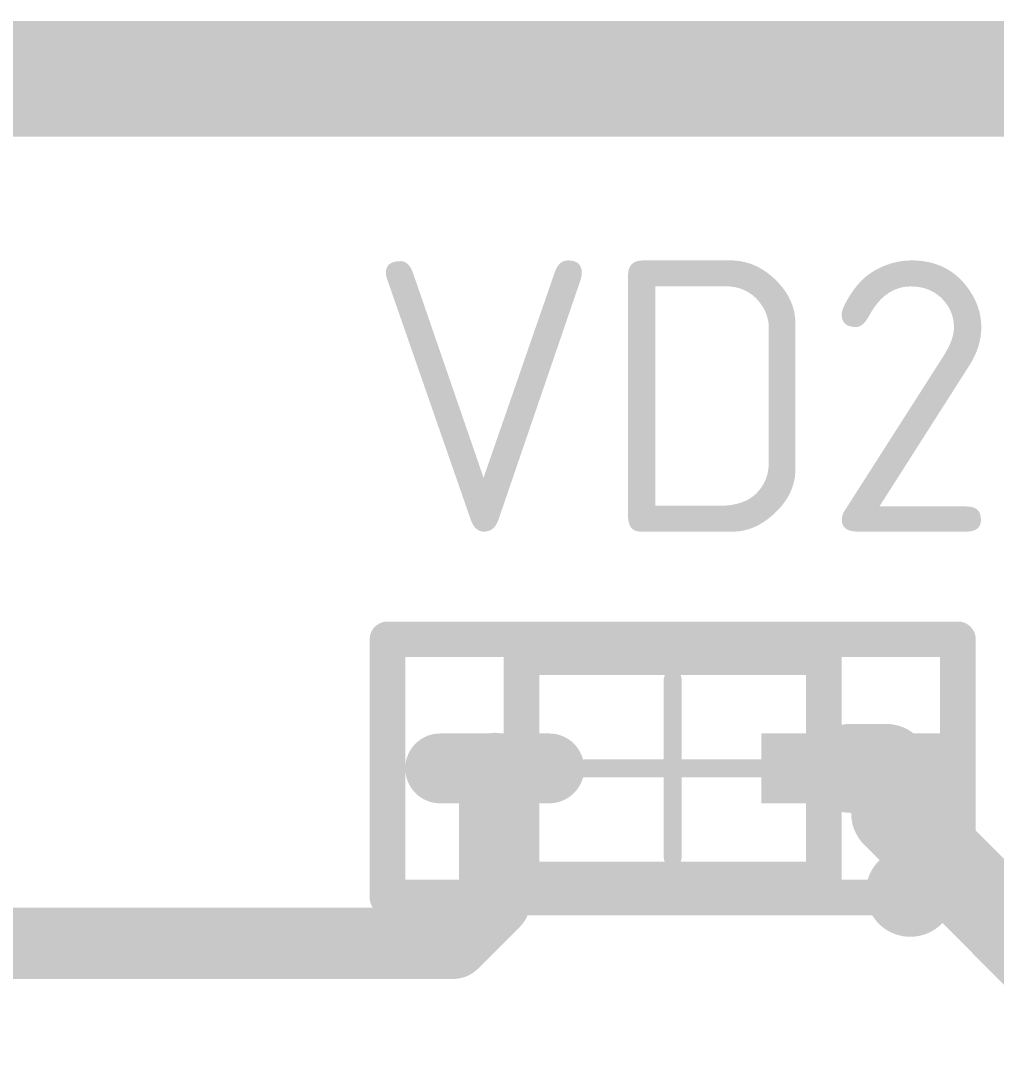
# Model space of a CAD drawing. Header units: inches. Extents: x 0 to 220, y 0 to 115.
# Drawn here: x 137.4 to 142.89, y 38.13 to 44 of the extents above; entities that cross this region are included whole.
import ezdxf

# ---------------------------------------------------------------- set-up
doc = ezdxf.new("R2010")
doc.units = ezdxf.units.IN
for name, color, linetype in [('Top 3D Body', 56, 'Continuous'), ('Top Assembly', 56, 'Continuous'), ('Top Component Center', 56, 'Continuous'), ('Top Courtyard', 56, 'Continuous'), ('Top Layer- Top', 1, 'Continuous'), ('Top Overlay- Top Silk', 2, 'Continuous'), ('Top Paste- Top Paste', 8, 'Continuous'), ('Top Solder- Top Mask', 216, 'Continuous')]:
    doc.layers.add(name, color=color, linetype=linetype)
doc.styles.add('GOST type B', font='', dxfattribs={"height": 0.2})
doc.styles.get('GOST type B').set_extended_font_data('GOST type B')

# ---------------------------------------------------------------- blocks, each defined once
blk = doc.blocks.new('SOD_323F_78')
at = {"layer": 'Top Layer- Top'}
blk.add_hatch(color=7, dxfattribs=at).paths.add_polyline_path([(-1.50310215, 0.19623405), (-0.4974628099999999, 0.19623405), (-0.4974628099999999, -0.19623913), (-1.50310215, -0.19623913)])
h = blk.add_hatch(color=7, dxfattribs=at)
edge = h.paths.add_edge_path()
edge.add_arc((0.69369813, 1.270000000073924e-06), 0.1962353199999999, 90, 180)
edge.add_line((0.4974628099999999, 1.27e-06), (0.4974628099999999, -1.269999999962746e-06))
edge.add_arc((0.69369813, -1.270000000073924e-06), 0.1962353199999999, 180, 270)
edge.add_line((0.69369813, -0.19623659), (1.30686683, -0.19623659))
edge.add_arc((1.30686683, -1.270000000073924e-06), 0.1962353199999999, 270, 360)
edge.add_line((1.50310215, -1.27e-06), (1.50310215, 1.270000000025859e-06))
edge.add_arc((1.30686683, 1.270000000073924e-06), 0.1962353199999999, 1.403342866939352e-14, 90.00000000000001)
edge.add_line((1.30686683, 0.19623659), (0.69369813, 0.19623659))
at = {"layer": 'Top Paste- Top Paste'}
blk.add_hatch(color=7, dxfattribs=at).paths.add_polyline_path([(-1.50310215, 0.19623405), (-0.4974628099999999, 0.19623405), (-0.4974628099999999, -0.19623913), (-1.50310215, -0.19623913)])
h = blk.add_hatch(color=7, dxfattribs=at)
edge = h.paths.add_edge_path()
edge.add_arc((0.69369813, 1.270000000073924e-06), 0.1962353199999999, 90, 180)
edge.add_line((0.4974628099999999, 1.27e-06), (0.4974628099999999, -1.269999999962746e-06))
edge.add_arc((0.69369813, -1.270000000073924e-06), 0.1962353199999999, 180, 270)
edge.add_line((0.69369813, -0.19623659), (1.30686683, -0.19623659))
edge.add_arc((1.30686683, -1.270000000073924e-06), 0.1962353199999999, 270, 360)
edge.add_line((1.50310215, -1.27e-06), (1.50310215, 1.270000000025859e-06))
edge.add_arc((1.30686683, 1.270000000073924e-06), 0.1962353199999999, 1.403342866939352e-14, 90.00000000000001)
edge.add_line((1.30686683, 0.19623659), (0.69369813, 0.19623659))
at = {"layer": 'Top Solder- Top Mask'}
blk.add_hatch(color=7, dxfattribs=at).paths.add_polyline_path([(-1.50310215, 0.19623405), (-0.4974628099999999, 0.19623405), (-0.4974628099999999, -0.19623913), (-1.50310215, -0.19623913)])
h = blk.add_hatch(color=7, dxfattribs=at)
edge = h.paths.add_edge_path()
edge.add_arc((0.69369813, 1.270000000073924e-06), 0.1962353199999999, 90, 180)
edge.add_line((0.4974628099999999, 1.27e-06), (0.4974628099999999, -1.269999999962746e-06))
edge.add_arc((0.69369813, -1.270000000073924e-06), 0.1962353199999999, 180, 270)
edge.add_line((0.69369813, -0.19623659), (1.30686683, -0.19623659))
edge.add_arc((1.30686683, -1.270000000073924e-06), 0.1962353199999999, 270, 360)
edge.add_line((1.50310215, -1.27e-06), (1.50310215, 1.270000000025859e-06))
edge.add_arc((1.30686683, 1.270000000073924e-06), 0.1962353199999999, 1.403342866939352e-14, 90.00000000000001)
edge.add_line((1.30686683, 0.19623659), (0.69369813, 0.19623659))
at = {"layer": 'Top 3D Body'}
for points in [[(0.8499983, 0.6250051, 0.1999996, 0.1999996, 0), (-0.8500008399999999, 0.62500764, 0.1999996, 0.1999996, 0)], [(-0.8499983, -0.6250051, 0.1999996, 0.1999996, 0), (-0.8500008399999999, 0.62500764, 0.1999996, 0.1999996, 0)], [(0.8500008399999999, -0.62500764, 0.1999996, 0.1999996, 0), (0.8499983, 0.6250051, 0.1999996, 0.1999996, 0)], [(0.8500008399999999, -0.62500764, 0.1999996, 0.1999996, 0), (-0.8499983, -0.6250051, 0.1999996, 0.1999996, 0)]]:
    blk.add_lwpolyline(points, format="xyseb", dxfattribs=at)
for points in [[(-0.90000074, 0.62500764, 0.0999998, 0.0999998, 1), (-0.8000009399999999, 0.62500764, 0.0999998, 0.0999998, 1)], [(-0.90000074, 0.62500764, 0.0999998, 0.0999998, 1), (-0.8000009399999999, 0.62500764, 0.0999998, 0.0999998, 1)], [(0.7999984, 0.6250051, 0.0999998, 0.0999998, 1), (0.8999982, 0.6250051, 0.0999998, 0.0999998, 1)], [(0.7999984, 0.6250051, 0.0999998, 0.0999998, 1), (0.8999982, 0.6250051, 0.0999998, 0.0999998, 1)], [(-0.8999982, -0.6250051, 0.0999998, 0.0999998, 1), (-0.7999984, -0.6250051, 0.0999998, 0.0999998, 1)], [(-0.8999982, -0.6250051, 0.0999998, 0.0999998, 1), (-0.7999984, -0.6250051, 0.0999998, 0.0999998, 1)], [(0.8000009399999999, -0.62500764, 0.0999998, 0.0999998, 1), (0.90000074, -0.62500764, 0.0999998, 0.0999998, 1)], [(0.8000009399999999, -0.62500764, 0.0999998, 0.0999998, 1), (0.90000074, -0.62500764, 0.0999998, 0.0999998, 1)]]:
    blk.add_lwpolyline(points, format="xyseb", close=True, dxfattribs=at)
at = {"layer": 'Top Assembly'}
for points in [[(1.60310322, 0.72500998, 0.1999996, 0.1999996, 0), (-1.60310322, 0.72500236, 0.1999996, 0.1999996, 0)], [(-1.60310322, 0.72500236, 0.1999996, 0.1999996, 0), (-1.60310322, -0.72500998, 0.1999996, 0.1999996, 0)], [(1.60310322, 0.72500998, 0.1999996, 0.1999996, 0), (1.60310322, -0.72500236, 0.1999996, 0.1999996, 0)], [(1.60310322, -0.72500236, 0.1999996, 0.1999996, 0), (-1.60310322, -0.72500998, 0.1999996, 0.1999996, 0)]]:
    blk.add_lwpolyline(points, format="xyseb", dxfattribs=at)
for points in [[(-1.65310312, 0.72500236, 0.0999998, 0.0999998, 1), (-1.55310332, 0.72500236, 0.0999998, 0.0999998, 1)], [(-1.65310312, 0.72500236, 0.0999998, 0.0999998, 1), (-1.55310332, 0.72500236, 0.0999998, 0.0999998, 1)], [(1.55310332, 0.72500998, 0.0999998, 0.0999998, 1), (1.65310312, 0.72500998, 0.0999998, 0.0999998, 1)], [(1.55310332, 0.72500998, 0.0999998, 0.0999998, 1), (1.65310312, 0.72500998, 0.0999998, 0.0999998, 1)], [(-1.65310312, -0.72500998, 0.0999998, 0.0999998, 1), (-1.55310332, -0.72500998, 0.0999998, 0.0999998, 1)], [(-1.65310312, -0.72500998, 0.0999998, 0.0999998, 1), (-1.55310332, -0.72500998, 0.0999998, 0.0999998, 1)], [(1.55310332, -0.72500236, 0.0999998, 0.0999998, 1), (1.65310312, -0.72500236, 0.0999998, 0.0999998, 1)], [(1.55310332, -0.72500236, 0.0999998, 0.0999998, 1), (1.65310312, -0.72500236, 0.0999998, 0.0999998, 1)]]:
    blk.add_lwpolyline(points, format="xyseb", close=True, dxfattribs=at)
at = {"layer": 'Top Component Center'}
for points in [[(2.54e-06, 0.49999646, 0.0999998, 0.0999998, 0), (-2.54e-06, -0.49999646, 0.0999998, 0.0999998, 0)], [(0.49999646, -2.54e-06, 0.0999998, 0.0999998, 0), (-0.49999646, 2.54e-06, 0.0999998, 0.0999998, 0)]]:
    blk.add_lwpolyline(points, format="xyseb", dxfattribs=at)
for points in [[(-0.02499614, 0.49999646, 0.0499999, 0.0499999, 1), (0.02500122, 0.49999646, 0.0499999, 0.0499999, 1)], [(-0.5249951399999999, 2.54e-06, 0.0499999, 0.0499999, 1), (-0.47499778, 2.54e-06, 0.0499999, 0.0499999, 1)], [(0.47499778, -2.54e-06, 0.0499999, 0.0499999, 1), (0.5249951399999999, -2.54e-06, 0.0499999, 0.0499999, 1)], [(-0.02500122, -0.49999646, 0.0499999, 0.0499999, 1), (0.02499614, -0.49999646, 0.0499999, 0.0499999, 1)]]:
    blk.add_lwpolyline(points, format="xyseb", close=True, dxfattribs=at)
at = {"layer": 'Top Courtyard'}
for points in [[(1.60310322, 0.72500998, 0.1999996, 0.1999996, 0), (-1.60310322, 0.72500236, 0.1999996, 0.1999996, 0)], [(-1.60309306, -0.7249922, 0.1999996, 0.1999996, 0), (-1.60310322, 0.72500236, 0.1999996, 0.1999996, 0)], [(1.60310322, 0.72500998, 0.1999996, 0.1999996, 0), (1.60310322, -0.72500236, 0.1999996, 0.1999996, 0)], [(1.60310322, -0.72500236, 0.1999996, 0.1999996, 0), (-1.60309306, -0.7249922, 0.1999996, 0.1999996, 0)]]:
    blk.add_lwpolyline(points, format="xyseb", dxfattribs=at)
for points in [[(-1.65310312, 0.72500236, 0.0999998, 0.0999998, 1), (-1.55310332, 0.72500236, 0.0999998, 0.0999998, 1)], [(-1.65310312, 0.72500236, 0.0999998, 0.0999998, 1), (-1.55310332, 0.72500236, 0.0999998, 0.0999998, 1)], [(1.55310332, 0.72500998, 0.0999998, 0.0999998, 1), (1.65310312, 0.72500998, 0.0999998, 0.0999998, 1)], [(1.55310332, 0.72500998, 0.0999998, 0.0999998, 1), (1.65310312, 0.72500998, 0.0999998, 0.0999998, 1)], [(-1.65309296, -0.7249922, 0.0999998, 0.0999998, 1), (-1.55309316, -0.7249922, 0.0999998, 0.0999998, 1)], [(-1.65309296, -0.7249922, 0.0999998, 0.0999998, 1), (-1.55309316, -0.7249922, 0.0999998, 0.0999998, 1)], [(1.55310332, -0.72500236, 0.0999998, 0.0999998, 1), (1.65310312, -0.72500236, 0.0999998, 0.0999998, 1)], [(1.55310332, -0.72500236, 0.0999998, 0.0999998, 1), (1.65310312, -0.72500236, 0.0999998, 0.0999998, 1)]]:
    blk.add_lwpolyline(points, format="xyseb", close=True, dxfattribs=at)
at = {"layer": 'Top Overlay- Top Silk'}
for points in [[(-1.21049542, 0.6962394, 0.2499995, 0.2499995, 1), (-1.46049746, 0.6962394, 0.2499995, 0.2499995, 1)], [(-1.5229967, 0.6962394, 0.12499848, 0.12499848, 1), (-1.39799822, 0.6962394, 0.12499848, 0.12499848, 1)], [(-1.27299466, 0.6962394, 0.12499848, 0.12499848, 1), (-1.14799618, 0.6962394, 0.12499848, 0.12499848, 1)], [(-0.9000032799999999, 0.65000378, 0.0999998, 0.0999998, 1), (-0.80000348, 0.65000378, 0.0999998, 0.0999998, 1)], [(-0.9000032799999999, 0.65000378, 0.0999998, 0.0999998, 1), (-0.80000348, 0.65000378, 0.0999998, 0.0999998, 1)], [(0.8000060199999999, 0.65000124, 0.0999998, 0.0999998, 1), (0.90000582, 0.65000124, 0.0999998, 0.0999998, 1)], [(0.8000060199999999, 0.65000124, 0.0999998, 0.0999998, 1), (0.90000582, 0.65000124, 0.0999998, 0.0999998, 1)], [(-0.8999956600000001, 0.58499502, 0.0999998, 0.0999998, 1), (-0.79999586, 0.58499502, 0.0999998, 0.0999998, 1)], [(0.7999984, 0.5850026399999999, 0.0999998, 0.0999998, 1), (0.8999982, 0.5850026399999999, 0.0999998, 0.0999998, 1)], [(-0.8999982, -0.5850026399999999, 0.0999998, 0.0999998, 1), (-0.7999984, -0.5850026399999999, 0.0999998, 0.0999998, 1)], [(0.79999586, -0.58499502, 0.0999998, 0.0999998, 1), (0.8999956600000001, -0.58499502, 0.0999998, 0.0999998, 1)], [(-0.90000582, -0.65000124, 0.0999998, 0.0999998, 1), (-0.8000060199999999, -0.65000124, 0.0999998, 0.0999998, 1)], [(-0.90000582, -0.65000124, 0.0999998, 0.0999998, 1), (-0.8000060199999999, -0.65000124, 0.0999998, 0.0999998, 1)], [(0.80000348, -0.65000378, 0.0999998, 0.0999998, 1), (0.9000032799999999, -0.65000378, 0.0999998, 0.0999998, 1)], [(0.80000348, -0.65000378, 0.0999998, 0.0999998, 1), (0.9000032799999999, -0.65000378, 0.0999998, 0.0999998, 1)]]:
    blk.add_lwpolyline(points, format="xyseb", close=True, dxfattribs=at)
for points in [[(-0.8499957599999999, 0.58499502, 0.1999996, 0.1999996, 0), (-0.85000338, 0.65000378, 0.1999996, 0.1999996, 0)], [(0.85000592, 0.65000124, 0.1999996, 0.1999996, 0), (-0.85000338, 0.65000378, 0.1999996, 0.1999996, 0)], [(0.85000592, 0.65000124, 0.1999996, 0.1999996, 0), (0.8499983, 0.5850026399999999, 0.1999996, 0.1999996, 0)], [(-0.8499983, -0.5850026399999999, 0.1999996, 0.1999996, 0), (-0.85000592, -0.65000124, 0.1999996, 0.1999996, 0)], [(0.85000338, -0.65000378, 0.1999996, 0.1999996, 0), (0.8499957599999999, -0.58499502, 0.1999996, 0.1999996, 0)], [(0.85000338, -0.65000378, 0.1999996, 0.1999996, 0), (-0.85000592, -0.65000124, 0.1999996, 0.1999996, 0)]]:
    blk.add_lwpolyline(points, format="xyseb", dxfattribs=at)

msp = doc.modelspace()

# ---------------------------------------------------------------- linework, layer by layer
at = {"layer": 'Top Layer- Top'}
for points in [[(129.6064972, 43.74999886, 0.499999, 0.499999, 0), (143.25000052, 43.74999886, 0.499999, 0.499999, 0)], [(142.06802168, 39.79999914, 0.499999, 0.499999, 0), (142.26708148, 39.79999914, 0.499999, 0.499999, 0)], [(142.26708148, 39.79999914, 0.499999, 0.499999, 0), (142.32084312, 39.7462375, 0.499999, 0.499999, 0)], [(140.06745418, 39.0510776, 0.3999992, 0.3999992, 0), (140.06745418, 39.80000167999999, 0.3999992, 0.3999992, 0)], [(142.32084312, 39.5471777, 0.499999, 0.499999, 0), (142.32084312, 39.7462375, 0.499999, 0.499999, 0)], [(142.32084312, 39.5471777, 0.499999, 0.499999, 0), (143.48523754, 38.38278328, 0.499999, 0.499999, 0)], [(139.83313918, 38.8167626, 0.3999992, 0.3999992, 0), (140.06745418, 39.0510776, 0.3999992, 0.3999992, 0)], [(137.19152648, 38.8167626, 0.3999992, 0.3999992, 0), (139.83313918, 38.8167626, 0.3999992, 0.3999992, 0)]]:
    msp.add_lwpolyline(points, format="xyseb", dxfattribs=at)
for points in [[(141.9430232, 39.79999914, 0.2499995, 0.2499995, 1), (142.19302016, 39.79999914, 0.2499995, 0.2499995, 1)], [(142.142083, 39.79999914, 0.2499995, 0.2499995, 1), (142.39207996, 39.79999914, 0.2499995, 0.2499995, 1)], [(142.142083, 39.79999914, 0.2499995, 0.2499995, 1), (142.39207996, 39.79999914, 0.2499995, 0.2499995, 1)], [(139.96745438, 39.80000167999999, 0.1999996, 0.1999996, 1), (140.16745398, 39.80000167999999, 0.1999996, 0.1999996, 1)], [(142.19584464, 39.7462375, 0.2499995, 0.2499995, 1), (142.4458416, 39.7462375, 0.2499995, 0.2499995, 1)], [(142.19584464, 39.7462375, 0.2499995, 0.2499995, 1), (142.4458416, 39.7462375, 0.2499995, 0.2499995, 1)], [(142.19584464, 39.5471777, 0.2499995, 0.2499995, 1), (142.4458416, 39.5471777, 0.2499995, 0.2499995, 1)], [(142.19584464, 39.5471777, 0.2499995, 0.2499995, 1), (142.4458416, 39.5471777, 0.2499995, 0.2499995, 1)], [(139.96745438, 39.0510776, 0.1999996, 0.1999996, 1), (140.16745398, 39.0510776, 0.1999996, 0.1999996, 1)], [(139.96745438, 39.0510776, 0.1999996, 0.1999996, 1), (140.16745398, 39.0510776, 0.1999996, 0.1999996, 1)], [(139.73313938, 38.8167626, 0.1999996, 0.1999996, 1), (139.93313898, 38.8167626, 0.1999996, 0.1999996, 1)], [(139.73313938, 38.8167626, 0.1999996, 0.1999996, 1), (139.93313898, 38.8167626, 0.1999996, 0.1999996, 1)]]:
    msp.add_lwpolyline(points, format="xyseb", close=True, dxfattribs=at)
at = {"layer": 'Top Overlay- Top Silk'}
msp.add_lwpolyline([(116.99999968, 43.49999936, 0.2999994, 0.2999994, 0), (143.50000002, 43.49999936, 0.2999994, 0.2999994, 0)], format="xyseb", dxfattribs=at)

# ---------------------------------------------------------------- block references
at = {"rotation": 180}
msp.add_blockref('SOD_323F_78', (141.0677392, 39.79999914), dxfattribs=at)

# ---------------------------------------------------------------- texts
at = {"layer": 'Top Overlay- Top Silk', "style": 'GOST type B'}
msp.add_text('VD24', height=1.524, dxfattribs=at).set_placement((139.35199968, 41.13019968))

doc.saveas('drawing.dxf')
